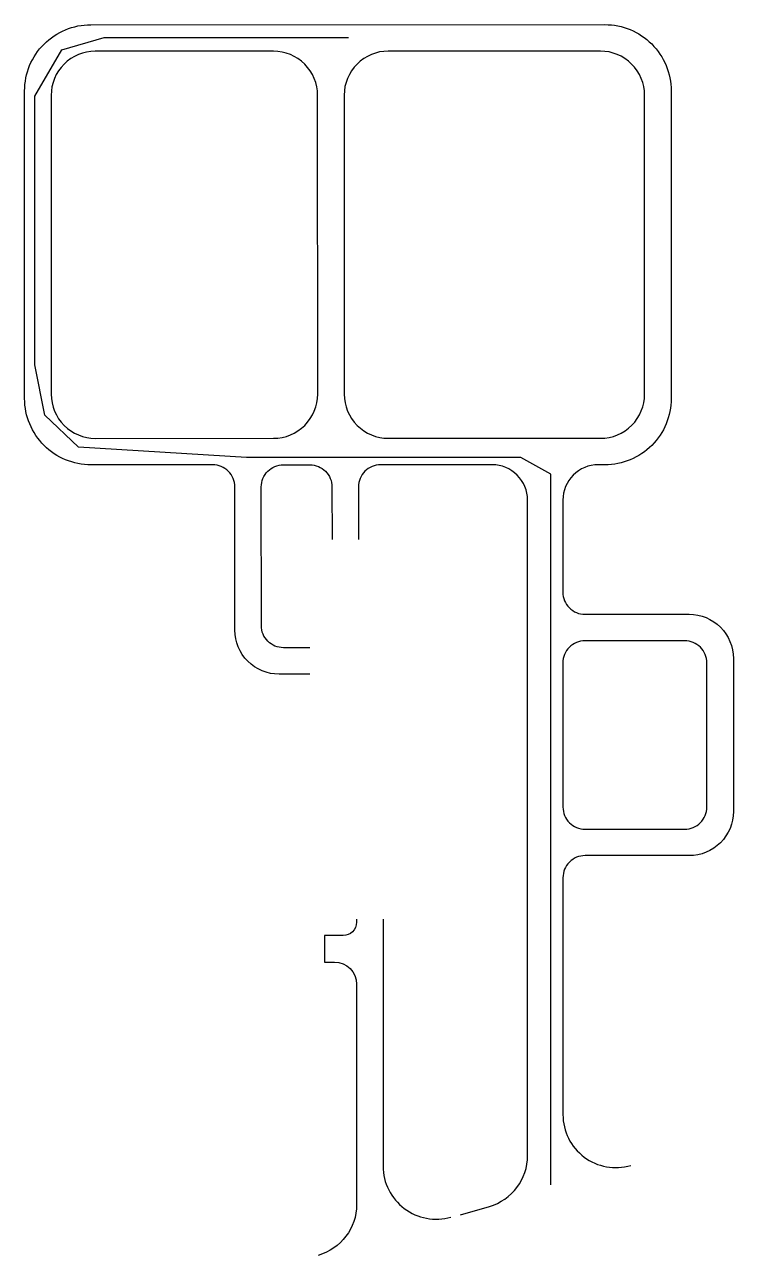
# Model space of a CAD drawing. Header units: metres. Extents: x -65 to 96, y -132 to 147.
import ezdxf

# ---------------------------------------------------------------- set-up
doc = ezdxf.new("R2010")
doc.units = ezdxf.units.M
doc.layers.add('Carriageway_Boundary', color=7, linetype='Continuous')
doc.layers.add('Steering_Centreline', color=7, linetype='Continuous')

msp = doc.modelspace()

# ---------------------------------------------------------------- linework, layer by layer
at = {"layer": 'Carriageway_Boundary', "ltscale": 0.1}
for points in [[(0, 0), (-7, 0, -0.414214), (-17, 10), (-17.01, 42.41, 0.414214), (-22.01, 47.41), (-49.56, 47.4, -0.414214), (-64.57, 62.4), (-64.58, 132.05, -0.414214), (-49.58, 147.06), (66.75, 147.08, -0.414214), (81.75, 132.08), (81.76, 62.42, -0.414214), (66.77, 47.42), (65.25, 47.42, 0.414214), (57.25, 39.42), (57.25, 18.56, 0.414214), (62.25, 13.56), (85.83, 13.56, -0.414214), (95.84, 3.56), (95.84, -31.08, -0.414214), (85.84, -41.08), (62.26, -41.08, 0.414214), (57.26, -46.09), (57.27, -99.73, 0.49926), (72.6, -111.25)], [(31.42, 53.42), (65.77, 53.42, 0.414214), (75.76, 63.42), (75.75, 131.08, 0.414214), (65.75, 141.07), (17.74, 141.07, 0.414214), (7.74, 131.07), (7.75, 63.41, 0.414214), (17.75, 53.41), (31.42, 53.42)], [(0, 6), (-6, 6, -0.414214), (-11, 11), (-11.01, 42.41, -0.414214), (-6.01, 47.41), (-0.01, 47.41, -0.414214), (4.99, 42.41), (5, 30.5)], [(34.07, -122.4), (40.61, -120.51, 0.333991), (49.27, -108.98), (49.25, 39.42, 0.414214), (41.25, 47.42), (15.99, 47.41, 0.414214), (10.99, 42.41), (11, 30.5)], [(10.55, -55.5), (10.55, -56.18, -0.414492), (7.54, -59.18), (3.31, -59.17)], [(16.55, -55.46), (16.56, -111.39, 0.49926), (31.89, -122.91)], [(3.3, -65.17), (5.55, -65.18, -0.413935), (10.55, -70.18), (10.56, -120.06, -0.333991), (1.89, -131.59)]]:
    msp.add_lwpolyline(points, format="xyb", dxfattribs=at)
for points in [[(-48.57, 53.4), (-8.25, 53.41, 0.414214), (1.75, 63.41), (1.74, 131.06, 0.414214), (-8.26, 141.06), (-48.58, 141.06, 0.414214), (-58.58, 131.06), (-58.57, 63.4, 0.414214)], [(62.26, -35.08), (84.84, -35.08, 0.414214), (89.84, -30.08), (89.84, 2.56, 0.414214), (84.83, 7.56), (62.25, 7.56, 0.414214), (57.25, 2.56), (57.26, -30.09, 0.414214)]]:
    msp.add_lwpolyline(points, format="xyb", close=True, dxfattribs=at)
msp.add_lwpolyline([(3.31, -59.17), (3.3, -65.17)], dxfattribs=at)
at = {"layer": 'Steering_Centreline', "elevation": -0.03, "flags": 128}
msp.add_lwpolyline([(54.54, -115.63), (54.54, 45.28), (47.7, 49.05), (-14.36, 49.05), (-52.36, 51.4), (-60.04, 58.62), (-62.26, 70.07), (-62.26, 130.91), (-56.12, 141.38), (-46.57, 144.14), (8.7, 144.14)], dxfattribs=at)

doc.saveas('drawing.dxf')
